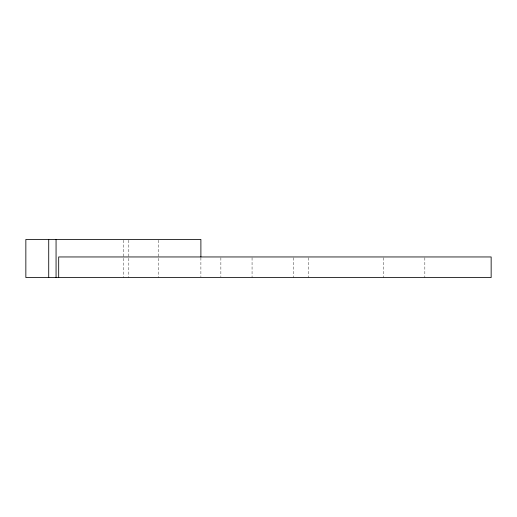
<?xml version="1.0" encoding="UTF-8"?>
<svg xmlns="http://www.w3.org/2000/svg" width="517" height="517" viewBox="0 0 517 517"><rect width="100%" height="100%" fill="white"/><g stroke="black" fill="none" stroke-linecap="round" stroke-linejoin="round"><path stroke-width="0.39" stroke-dasharray="2.58 1.94" d="M424.838 257.75L424.838 277.551M383.653 257.75L383.653 277.551M308.39 257.75L308.39 277.551M293.249 257.75L293.249 277.551M252.063 257.75L252.063 277.551M220.869 257.75L220.869 276.757M200.893 257.705L200.893 276.757M158.564 240.243L158.564 277.551M128.817 240.243L128.817 277.551M123.557 240.243L123.557 277.551"/><path stroke-width="0.78" d="M200.893 256.955L200.893 239.449L25.85 239.449L25.85 277.551L491.15 277.551L491.15 256.955L58.686 256.955L58.686 277.551M56.062 239.449L56.062 277.551M48.721 239.449L48.721 277.551"/></g></svg>
